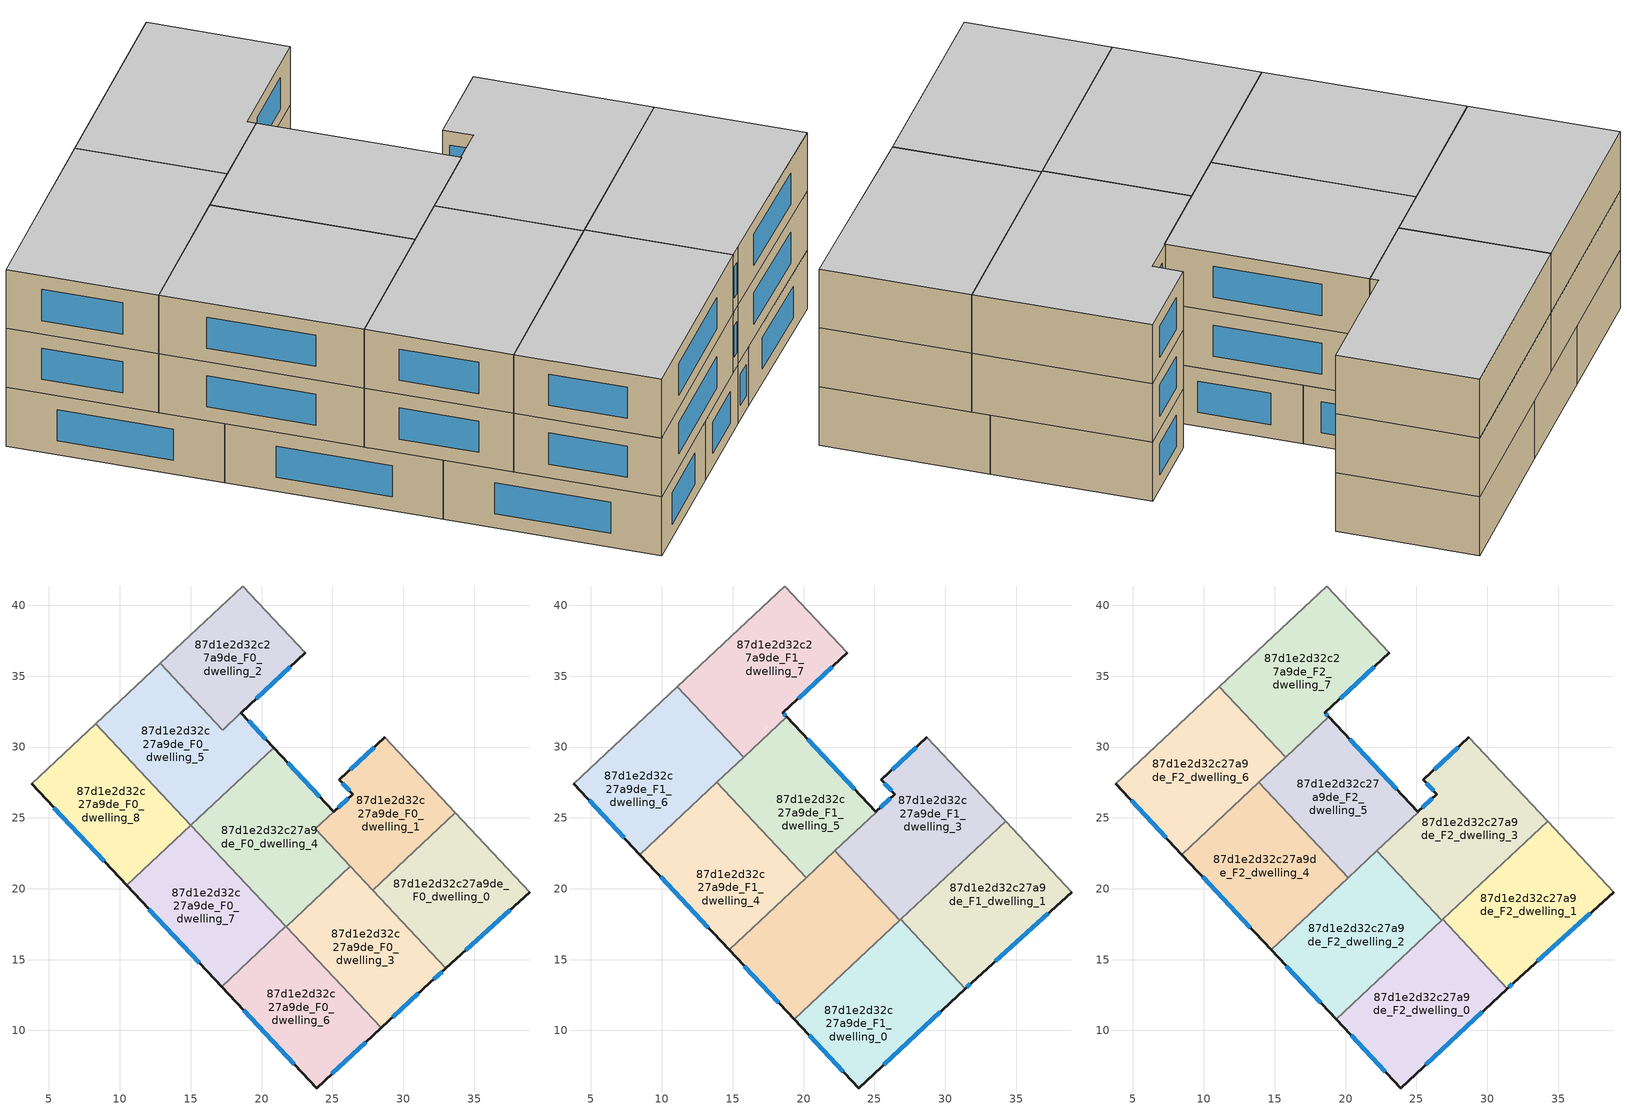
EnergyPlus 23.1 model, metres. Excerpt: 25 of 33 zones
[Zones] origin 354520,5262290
87d1e2d32c27a9de_F0_dwelling_0
 floor ground (EU_floor_Construction): 33.69,25.38 38.94,19.77 33,14.4 27.84,19.9 z0
 wall outside (EU_wall_Construction): 33,14.4 38.94,19.77 z0:3
 wall to 87d1e2d32c27a9de_F0_dwelling_1 (EU_wall_Construction): 33.69,25.38 27.84,19.9 z0:3
 wall adiabatic (EU_wall_Construction): 38.94,19.77 33.69,25.38 z0:3
 wall to 87d1e2d32c27a9de_F0_dwelling_3 (EU_wall_Construction): 27.84,19.9 33,14.4 z0:3
 window (EU_Window_Construction): 34.4,15.66 37.55,18.51 z0.7:2.3
87d1e2d32c27a9de_F0_dwelling_1
 floor ground (EU_floor_Construction): 28.71,30.69 33.69,25.38 27.84,19.9 23.79,24.23 26.43,26.67 25.49,27.69 z0
 wall outside (EU_wall_Construction): 28.71,30.69 25.49,27.69 26.43,26.67 25.1,25.44 z0:3
 wall adiabatic (EU_wall_Construction): 33.69,25.38 28.71,30.69 z0:3
 wall to 87d1e2d32c27a9de_F0_dwelling_4 (EU_wall_Construction): 25.1,25.44 23.79,24.23 26.27,21.58 z0:3
 wall to 87d1e2d32c27a9de_F0_dwelling_3 (EU_wall_Construction): 26.27,21.58 27.84,19.9 z0:3
 window (EU_Window_Construction): 25.71,27.45 26.21,26.91 / 27.95,29.98 26.24,28.39 / 26.12,26.38 25.41,25.73 z0.7:2.3
87d1e2d32c27a9de_F0_dwelling_2
 floor ground (EU_floor_Construction): 18.68,41.37 23.09,36.65 17.25,31.2 12.84,35.9 z0
 wall outside (EU_wall_Construction): 18.55,32.42 23.09,36.65 z0:3
 wall adiabatic (EU_wall_Construction): 23.09,36.65 18.68,41.37 12.84,35.9 z0:3
 wall to 87d1e2d32c27a9de_F0_dwelling_5 (EU_wall_Construction): 17.25,31.2 18.55,32.42 / 12.84,35.9 17.24,31.21 z0:3
 window (EU_Window_Construction): 19.62,33.41 22.02,35.66 z0.7:2.3
87d1e2d32c27a9de_F0_dwelling_3
 floor ground (EU_floor_Construction): 26.27,21.58 33,14.4 31.88,13.38 28.43,10.18 21.73,17.33 z0
 wall outside (EU_wall_Construction): 28.43,10.18 31.88,13.38 33,14.4 z0:3
 wall to 87d1e2d32c27a9de_F0_dwelling_4 (EU_wall_Construction): 26.27,21.58 21.73,17.33 z0:3
 wall to 87d1e2d32c27a9de_F0_dwelling_6 (EU_wall_Construction): 21.73,17.33 28.43,10.18 z0:3
 window (EU_Window_Construction): 32.14,13.62 32.74,14.16 / 29.24,10.93 31.07,12.63 z0.7:2.3
87d1e2d32c27a9de_F0_dwelling_4
 floor ground (EU_floor_Construction): 25.1,25.44 23.79,24.23 26.27,21.58 21.73,17.33 15.02,24.49 20.85,29.96 z0
 wall outside (EU_wall_Construction): 25.1,25.44 20.85,29.96 z0:3
 wall to 87d1e2d32c27a9de_F0_dwelling_5 (EU_wall_Construction): 20.85,29.96 15.02,24.49 z0:3
 wall to 87d1e2d32c27a9de_F0_dwelling_7 (EU_wall_Construction): 15.02,24.49 21.72,17.34 z0:3
 wall to 87d1e2d32c27a9de_F0_dwelling_6 (EU_wall_Construction): 21.72,17.34 21.73,17.33 z0:3
 window (EU_Window_Construction): 24.1,26.5 21.85,28.9 z0.7:2.3
 ceiling adiabatic (EU_roof_Construction): 26.27,21.58 23.82,24.19 22.21,22.68 24.65,20.07 z3
87d1e2d32c27a9de_F0_dwelling_5
 floor ground (EU_floor_Construction): 18.55,32.42 20.85,29.96 15.02,24.49 8.31,31.65 12.84,35.9 17.25,31.2 z0
 wall outside (EU_wall_Construction): 20.85,29.96 18.55,32.42 z0:3
 wall adiabatic (EU_wall_Construction): 12.84,35.9 8.31,31.65 z0:3
 wall to 87d1e2d32c27a9de_F0_dwelling_8 (EU_wall_Construction): 8.31,31.65 15.01,24.5 z0:3
 window (EU_Window_Construction): 20.31,30.54 19.09,31.84 z0.7:2.3
87d1e2d32c27a9de_F0_dwelling_6
 floor ground (EU_floor_Construction): 21.72,17.34 28.43,10.18 23.88,5.94 17.18,13.09 z0
 wall outside (EU_wall_Construction): 17.18,13.09 23.88,5.94 28.43,10.18 z0:3
 wall to 87d1e2d32c27a9de_F0_dwelling_7 (EU_wall_Construction): 21.72,17.34 17.18,13.09 z0:3
 window (EU_Window_Construction): 24.95,6.94 27.37,9.18 / 18.76,11.41 22.31,7.62 z0.7:2.3
87d1e2d32c27a9de_F0_dwelling_7
 floor ground (EU_floor_Construction): 15.01,24.5 21.72,17.34 17.18,13.09 10.48,20.25 z0
 wall outside (EU_wall_Construction): 10.48,20.25 17.18,13.09 z0:3
 wall to 87d1e2d32c27a9de_F0_dwelling_8 (EU_wall_Construction): 15.01,24.5 10.48,20.25 z0:3
 window (EU_Window_Construction): 12.05,18.57 15.61,14.77 z0.7:2.3
87d1e2d32c27a9de_F0_dwelling_8
 floor ground (EU_floor_Construction): 8.31,31.65 15.01,24.5 10.48,20.25 3.77,27.4 z0
 wall outside (EU_wall_Construction): 3.77,27.4 10.48,20.25 z0:3
 wall adiabatic (EU_wall_Construction): 8.31,31.65 3.77,27.4 z0:3
 window (EU_Window_Construction): 5.34,25.72 8.9,21.93 z0.7:2.3
87d1e2d32c27a9de_F1_dwelling_0
 floor to 87d1e2d32c27a9de_F0_dwelling_6 (EU_floor_Construction): 23.88,15.04 28.43,10.18 23.88,5.94 19.34,10.79 z3
 floor to 87d1e2d32c27a9de_F0_dwelling_3 (EU_floor_Construction): 26.85,17.83 31.42,12.96 28.43,10.18 23.88,15.04 z3
 wall outside (EU_wall_Construction): 19.34,10.79 23.88,5.94 31.42,12.96 z3:6
 wall to 87d1e2d32c27a9de_F1_dwelling_1 (EU_wall_Construction): 31.42,12.96 26.85,17.83 z3:6
 wall to 87d1e2d32c27a9de_F1_dwelling_2 (EU_wall_Construction): 26.8,17.78 19.34,10.79 z3:6
 wall to 87d1e2d32c27a9de_F1_dwelling_3 (EU_wall_Construction): 26.85,17.83 26.8,17.78 z3:6
 window (EU_Window_Construction): 25.65,7.59 29.65,11.31 / 20.41,9.65 22.82,7.08 z3.7:5.3
87d1e2d32c27a9de_F1_dwelling_1
 floor to 87d1e2d32c27a9de_F0_dwelling_0 (EU_floor_Construction): 34.26,24.77 38.94,19.77 33,14.4 28.41,19.29 z3
 floor to 87d1e2d32c27a9de_F0_dwelling_3 (EU_floor_Construction): 28.41,19.29 33,14.4 31.88,13.38 31.42,12.96 26.85,17.83 z3
 wall outside (EU_wall_Construction): 31.42,12.96 31.88,13.38 38.94,19.77 z3:6
 wall adiabatic (EU_wall_Construction): 38.94,19.77 34.26,24.77 z3:6
 wall to 87d1e2d32c27a9de_F1_dwelling_3 (EU_wall_Construction): 34.26,24.77 26.85,17.83 z3:6
 window (EU_Window_Construction): 33.53,14.88 37.28,18.27 / 31.53,13.06 31.77,13.28 z3.7:5.3
87d1e2d32c27a9de_F1_dwelling_2
 floor to 87d1e2d32c27a9de_F0_dwelling_6 (EU_floor_Construction): 21.72,17.34 23.88,15.04 19.34,10.79 17.18,13.09 z3
 floor to 87d1e2d32c27a9de_F0_dwelling_4 (EU_floor_Construction): 22.21,22.68 24.65,20.07 21.73,17.33 21.72,17.34 19.29,19.94 z3
 floor to 87d1e2d32c27a9de_F0_dwelling_7 (EU_floor_Construction): 19.29,19.94 21.72,17.34 17.18,13.09 14.75,15.69 z3
 floor to 87d1e2d32c27a9de_F0_dwelling_3 (EU_floor_Construction): 24.65,20.07 26.8,17.78 23.88,15.04 21.73,17.33 z3
 wall outside (EU_wall_Construction): 14.75,15.69 19.34,10.79 z3:6
 wall to 87d1e2d32c27a9de_F1_dwelling_3 (EU_wall_Construction): 26.8,17.78 22.21,22.68 z3:6
 wall to 87d1e2d32c27a9de_F1_dwelling_4 (EU_wall_Construction): 20.18,20.78 14.75,15.69 z3:6
 wall to 87d1e2d32c27a9de_F1_dwelling_5 (EU_wall_Construction): 22.21,22.68 20.18,20.78 z3:6
 window (EU_Window_Construction): 15.83,14.54 18.26,11.94 z3.7:5.3
87d1e2d32c27a9de_F1_dwelling_3
 floor to 87d1e2d32c27a9de_F0_dwelling_1 (EU_floor_Construction): 28.71,30.69 33.69,25.38 27.84,19.9 23.82,24.19 25.12,25.41 25.1,25.44 26.43,26.67 25.49,27.69 z3
 floor to 87d1e2d32c27a9de_F0_dwelling_0 (EU_floor_Construction): 33.69,25.38 34.26,24.77 28.41,19.29 27.84,19.9 z3
 floor to 87d1e2d32c27a9de_F0_dwelling_3 (EU_floor_Construction): 26.27,21.58 28.41,19.29 26.8,17.78 24.65,20.07 z3
 floor adiabatic (EU_floor_Construction): 26.27,21.58 24.65,20.07 22.21,22.68 23.82,24.19 28.41,19.29 z3
 wall outside (EU_wall_Construction): 28.71,30.69 25.49,27.69 26.43,26.67 25.1,25.44 z3:6
 wall to 87d1e2d32c27a9de_F1_dwelling_5 (EU_wall_Construction): 25.1,25.44 25.12,25.41 22.21,22.68 z3:6
 wall adiabatic (EU_wall_Construction): 34.26,24.77 28.71,30.69 z3:6
 window (EU_Window_Construction): 26.12,26.38 25.41,25.73 / 25.71,27.45 26.21,26.91 / 27.95,29.98 26.24,28.39 z3.7:5.3
87d1e2d32c27a9de_F1_dwelling_4
 floor to 87d1e2d32c27a9de_F0_dwelling_7 (EU_floor_Construction): 15.01,24.5 19.29,19.94 14.75,15.69 10.48,20.25 z3
 floor to 87d1e2d32c27a9de_F0_dwelling_8 (EU_floor_Construction): 12.98,26.66 15.01,24.5 10.48,20.25 8.45,22.41 z3
 floor to 87d1e2d32c27a9de_F0_dwelling_4 (EU_floor_Construction): 15.92,25.33 20.18,20.78 19.29,19.94 15.02,24.49 z3
 floor to 87d1e2d32c27a9de_F0_dwelling_5 (EU_floor_Construction): 13.88,27.5 15.92,25.33 15.02,24.49 12.98,26.66 z3
 wall outside (EU_wall_Construction): 8.45,22.41 14.75,15.69 z3:6
 wall to 87d1e2d32c27a9de_F1_dwelling_5 (EU_wall_Construction): 20.18,20.78 13.88,27.5 z3:6
 wall to 87d1e2d32c27a9de_F1_dwelling_6 (EU_wall_Construction): 13.88,27.5 8.45,22.41 z3:6
 window (EU_Window_Construction): 9.93,20.83 13.27,17.27 z3.7:5.3
87d1e2d32c27a9de_F1_dwelling_5
 floor to 87d1e2d32c27a9de_F0_dwelling_4 (EU_floor_Construction): 20.85,29.96 25.1,25.44 23.79,24.23 23.82,24.19 20.18,20.78 15.92,25.33 z3
 floor to 87d1e2d32c27a9de_F0_dwelling_1 (EU_floor_Construction): 25.1,25.44 25.12,25.41 23.82,24.19 23.79,24.23 z3
 floor to 87d1e2d32c27a9de_F0_dwelling_5 (EU_floor_Construction): 18.82,32.13 20.85,29.96 15.92,25.33 13.88,27.5 z3
 wall outside (EU_wall_Construction): 25.1,25.44 18.82,32.13 z3:6
 wall to 87d1e2d32c27a9de_F1_dwelling_7 (EU_wall_Construction): 18.82,32.13 15.77,29.27 z3:6
 wall to 87d1e2d32c27a9de_F1_dwelling_6 (EU_wall_Construction): 15.77,29.27 13.88,27.51 z3:6
 window (EU_Window_Construction): 23.62,27.01 20.29,30.56 z3.7:5.3
87d1e2d32c27a9de_F1_dwelling_6
 floor to 87d1e2d32c27a9de_F0_dwelling_8 (EU_floor_Construction): 8.31,31.65 12.98,26.66 8.45,22.41 3.77,27.4 z3
 floor to 87d1e2d32c27a9de_F0_dwelling_5 (EU_floor_Construction): 11.09,34.26 15.77,29.27 12.98,26.66 8.31,31.65 z3
 wall outside (EU_wall_Construction): 3.77,27.4 8.45,22.41 z3:6
 wall adiabatic (EU_wall_Construction): 11.09,34.26 3.77,27.4 z3:6
 wall to 87d1e2d32c27a9de_F1_dwelling_7 (EU_wall_Construction): 15.77,29.27 11.09,34.26 z3:6
 window (EU_Window_Construction): 4.87,26.23 7.35,23.58 z3.7:5.3
87d1e2d32c27a9de_F1_dwelling_7
 floor outside (EU_floor_Construction): 23.09,36.65 18.55,32.42 17.24,31.21 z3
 floor to 87d1e2d32c27a9de_F0_dwelling_2 (EU_floor_Construction): 18.68,41.37 23.09,36.65 17.24,31.21 12.84,35.9 z3
 floor to 87d1e2d32c27a9de_F0_dwelling_5 (EU_floor_Construction): 18.55,32.42 18.82,32.13 15.77,29.27 11.09,34.26 12.84,35.9 17.25,31.2 z3
 wall outside (EU_wall_Construction): 18.82,32.13 18.55,32.42 23.09,36.65 z3:6
 wall adiabatic (EU_wall_Construction): 23.09,36.65 18.68,41.37 11.09,34.26 z3:6
 window (EU_Window_Construction): 19.62,33.41 22.02,35.66 / 18.76,32.2 18.61,32.35 z3.7:5.3
87d1e2d32c27a9de_F2_dwelling_0
 floor to 87d1e2d32c27a9de_F1_dwelling_0 (EU_floor_Construction): 26.85,17.83 31.42,12.96 23.88,5.94 19.34,10.79 z6
 wall outside (EU_wall_Construction): 19.34,10.79 23.88,5.94 31.42,12.96 z6:9
 wall to 87d1e2d32c27a9de_F2_dwelling_1 (EU_wall_Construction): 31.42,12.96 26.85,17.83 z6:9
 wall to 87d1e2d32c27a9de_F2_dwelling_2 (EU_wall_Construction): 26.8,17.78 19.34,10.79 z6:9
 wall to 87d1e2d32c27a9de_F2_dwelling_3 (EU_wall_Construction): 26.85,17.83 26.8,17.78 z6:9
 window (EU_Window_Construction): 25.65,7.59 29.65,11.31 / 20.41,9.65 22.82,7.08 z6.7:8.3
 ceiling to 87d1e2d32c27a9de_F3_dwelling_0 (EU_floor_Construction): 31.42,12.96 26.85,17.83 19.34,10.79 23.88,5.94 z9
87d1e2d32c27a9de_F2_dwelling_1
 floor to 87d1e2d32c27a9de_F1_dwelling_1 (EU_floor_Construction): 34.26,24.77 38.94,19.77 31.88,13.38 31.42,12.96 26.85,17.83 z6
 wall outside (EU_wall_Construction): 31.42,12.96 31.88,13.38 38.94,19.77 z6:9
 wall adiabatic (EU_wall_Construction): 38.94,19.77 34.26,24.77 z6:9
 wall to 87d1e2d32c27a9de_F2_dwelling_3 (EU_wall_Construction): 34.26,24.77 26.85,17.83 z6:9
 window (EU_Window_Construction): 33.53,14.88 37.28,18.27 / 31.53,13.06 31.77,13.28 z6.7:8.3
 ceiling to 87d1e2d32c27a9de_F3_dwelling_1 (EU_floor_Construction): 38.94,19.77 34.26,24.77 26.85,17.83 31.42,12.96 31.88,13.38 z9
87d1e2d32c27a9de_F2_dwelling_2
 floor to 87d1e2d32c27a9de_F1_dwelling_2 (EU_floor_Construction): 22.21,22.68 26.8,17.78 19.34,10.79 14.75,15.69 z6
 wall outside (EU_wall_Construction): 14.75,15.69 19.34,10.79 z6:9
 wall to 87d1e2d32c27a9de_F2_dwelling_3 (EU_wall_Construction): 26.8,17.78 22.21,22.68 z6:9
 wall to 87d1e2d32c27a9de_F2_dwelling_4 (EU_wall_Construction): 20.18,20.78 14.75,15.69 z6:9
 wall to 87d1e2d32c27a9de_F2_dwelling_5 (EU_wall_Construction): 22.21,22.68 20.18,20.78 z6:9
 window (EU_Window_Construction): 15.83,14.54 18.26,11.94 z6.7:8.3
 ceiling to 87d1e2d32c27a9de_F3_dwelling_2 (EU_floor_Construction): 26.8,17.78 22.21,22.68 14.75,15.69 19.34,10.79 z9
87d1e2d32c27a9de_F2_dwelling_3
 floor to 87d1e2d32c27a9de_F1_dwelling_3 (EU_floor_Construction): 28.71,30.69 34.26,24.77 26.8,17.78 22.21,22.68 25.12,25.41 25.1,25.44 26.43,26.67 25.49,27.69 z6
 wall outside (EU_wall_Construction): 28.71,30.69 25.49,27.69 26.43,26.67 25.1,25.44 z6:9
 wall to 87d1e2d32c27a9de_F2_dwelling_5 (EU_wall_Construction): 25.1,25.44 25.12,25.41 22.21,22.68 z6:9
 wall adiabatic (EU_wall_Construction): 34.26,24.77 28.71,30.69 z6:9
 window (EU_Window_Construction): 26.12,26.38 25.41,25.73 / 25.71,27.45 26.21,26.91 / 27.95,29.98 26.24,28.39 z6.7:8.3
 ceiling to 87d1e2d32c27a9de_F3_dwelling_3 (EU_floor_Construction): 34.26,24.77 28.71,30.69 25.49,27.69 26.43,26.67 25.1,25.44 25.12,25.41 22.21,22.68 26.8,17.78 z9
87d1e2d32c27a9de_F2_dwelling_4
 floor to 87d1e2d32c27a9de_F1_dwelling_4 (EU_floor_Construction): 13.88,27.5 20.18,20.78 14.75,15.69 8.45,22.41 z6
 wall outside (EU_wall_Construction): 8.45,22.41 14.75,15.69 z6:9
 wall to 87d1e2d32c27a9de_F2_dwelling_5 (EU_wall_Construction): 20.18,20.78 13.88,27.5 z6:9
 wall to 87d1e2d32c27a9de_F2_dwelling_6 (EU_wall_Construction): 13.88,27.5 8.45,22.41 z6:9
 window (EU_Window_Construction): 9.93,20.83 13.27,17.27 z6.7:8.3
 ceiling to 87d1e2d32c27a9de_F3_dwelling_4 (EU_floor_Construction): 20.18,20.78 13.88,27.5 8.45,22.41 14.75,15.69 z9
87d1e2d32c27a9de_F2_dwelling_5
 floor to 87d1e2d32c27a9de_F1_dwelling_5 (EU_floor_Construction): 18.82,32.13 25.1,25.44 25.12,25.41 20.18,20.78 13.88,27.5 z6
 wall outside (EU_wall_Construction): 25.1,25.44 18.82,32.13 z6:9
 wall to 87d1e2d32c27a9de_F2_dwelling_7 (EU_wall_Construction): 18.82,32.13 15.77,29.27 z6:9
 wall to 87d1e2d32c27a9de_F2_dwelling_6 (EU_wall_Construction): 15.77,29.27 13.88,27.51 z6:9
 window (EU_Window_Construction): 23.62,27.01 20.29,30.56 z6.7:8.3
 ceiling to 87d1e2d32c27a9de_F3_dwelling_5 (EU_floor_Construction): 25.12,25.41 25.1,25.44 18.82,32.13 13.88,27.5 20.18,20.78 z9
87d1e2d32c27a9de_F2_dwelling_6
 floor to 87d1e2d32c27a9de_F1_dwelling_6 (EU_floor_Construction): 11.09,34.26 15.77,29.27 8.45,22.41 3.77,27.4 z6
 wall outside (EU_wall_Construction): 3.77,27.4 8.45,22.41 z6:9
 wall adiabatic (EU_wall_Construction): 11.09,34.26 3.77,27.4 z6:9
 wall to 87d1e2d32c27a9de_F2_dwelling_7 (EU_wall_Construction): 15.77,29.27 11.09,34.26 z6:9
 window (EU_Window_Construction): 4.87,26.23 7.35,23.58 z6.7:8.3
 ceiling to 87d1e2d32c27a9de_F3_dwelling_6 (EU_floor_Construction): 15.77,29.27 11.09,34.26 3.77,27.4 8.45,22.41 z9
87d1e2d32c27a9de_F2_dwelling_7
 floor to 87d1e2d32c27a9de_F1_dwelling_7 (EU_floor_Construction): 18.68,41.37 23.09,36.65 18.55,32.42 18.82,32.13 15.77,29.27 11.09,34.26 z6
 wall outside (EU_wall_Construction): 18.82,32.13 18.55,32.42 23.09,36.65 z6:9
 wall adiabatic (EU_wall_Construction): 23.09,36.65 18.68,41.37 11.09,34.26 z6:9
 window (EU_Window_Construction): 19.62,33.41 22.02,35.66 / 18.76,32.2 18.61,32.35 z6.7:8.3
 ceiling to 87d1e2d32c27a9de_F3_dwelling_7 (EU_floor_Construction): 18.82,32.13 18.55,32.42 23.09,36.65 18.68,41.37 11.09,34.26 15.77,29.27 z9
[Building]
EU S2 Campaign: North Axis=0; Terrain=City; Solar Distribution=FullExterior
[Site:Location]
Budapest.Ferenc.Liszt.Intl.AP: Latitude=47.437; Longitude=19.256; Time Zone=1; Elevation=185
[SizingPeriod:WeatherFileDays]
AnnualSizingPeriod: Begin Month=1; Begin Day of Month=1; End Month=12; End Day of Month=31; Day of Week for Start Day=Monday; Use Weather File Daylight Saving Period=No; Use Weather File Rain and Snow Indicators=No
[MATERIAL]
EU_InternalMass_Material: Roughness=MediumRough; Thickness=0.1; Conductivity=1; Density=1800; Specific Heat=900; Thermal Absorptance=0.9; Solar Absorptance=0.7; Visible Absorptance=0.7
[MATERIAL:NOMASS] Roughness=MediumRough; Thermal Absorptance=0.9; Solar Absorptance=0.7; Visible Absorptance=0.7
Name | Thermal Resistance
EU_wall_NoMass | 0.832559
EU_roof_NoMass | 1.39638
EU_floor_NoMass | 0.872794
[WINDOWMATERIAL:SIMPLEGLAZINGSYSTEM]
EU_Window_SimpleGlazing: UFactor=2.79869; Solar Heat Gain Coefficient=0.75; Visible Transmittance=0.75
[CONSTRUCTION]
EU_wall_Construction: EU_wall_NoMass
EU_roof_Construction: EU_roof_NoMass
EU_floor_Construction: EU_floor_NoMass
EU_Window_Construction: EU_Window_SimpleGlazing
EU_InternalMass_Construction: EU_InternalMass_Material
[ZONE] Type=1; Multiplier=1; Ceiling Height=autocalculate; Floor Area=autocalculate; Part of Total Floor Area=Yes
Name | Volume
87d1e2d32c27a9de_F0_dwelling_0 | 182.986
87d1e2d32c27a9de_F1_dwelling_0; 87d1e2d32c27a9de_F2_dwelling_0 | 205.874
87d1e2d32c27a9de_F0_dwelling_1 | 160.268
87d1e2d32c27a9de_F1_dwelling_1; 87d1e2d32c27a9de_F2_dwelling_1 | 205.852
87d1e2d32c27a9de_F0_dwelling_2 | 154.517
87d1e2d32c27a9de_F1_dwelling_2; 87d1e2d32c27a9de_F2_dwelling_2 | 205.835
87d1e2d32c27a9de_F0_dwelling_3 | 182.983
87d1e2d32c27a9de_F1_dwelling_3; 87d1e2d32c27a9de_F2_dwelling_3 | 224.559
87d1e2d32c27a9de_F0_dwelling_4 | 216.16
87d1e2d32c27a9de_F1_dwelling_4; 87d1e2d32c27a9de_F2_dwelling_4 | 205.888
87d1e2d32c27a9de_F0_dwelling_5 | 200.984
87d1e2d32c27a9de_F1_dwelling_5; 87d1e2d32c27a9de_F2_dwelling_5 | 187.142
87d1e2d32c27a9de_F0_dwelling_6 | 182.972
87d1e2d32c27a9de_F1_dwelling_6; 87d1e2d32c27a9de_F2_dwelling_6 | 205.849
87d1e2d32c27a9de_F0_dwelling_7 | 182.996
87d1e2d32c27a9de_F1_dwelling_7; 87d1e2d32c27a9de_F2_dwelling_7 | 205.858
87d1e2d32c27a9de_F0_dwelling_8 | 182.995
[INTERNALMASS] Construction=EU_InternalMass_Construction
Name | Zone or ZoneList | Surface Area
87d1e2d32c27a9de_F0_dwelling_0_EU_InternalMass | 87d1e2d32c27a9de_F0_dwelling_0 | 60.9954
87d1e2d32c27a9de_F0_dwelling_1_EU_InternalMass | 87d1e2d32c27a9de_F0_dwelling_1 | 53.4241
87d1e2d32c27a9de_F0_dwelling_2_EU_InternalMass | 87d1e2d32c27a9de_F0_dwelling_2 | 51.5062
87d1e2d32c27a9de_F0_dwelling_3_EU_InternalMass | 87d1e2d32c27a9de_F0_dwelling_3 | 60.9944
87d1e2d32c27a9de_F0_dwelling_4_EU_InternalMass | 87d1e2d32c27a9de_F0_dwelling_4 | 72.053
87d1e2d32c27a9de_F0_dwelling_5_EU_InternalMass | 87d1e2d32c27a9de_F0_dwelling_5 | 66.9952
87d1e2d32c27a9de_F0_dwelling_6_EU_InternalMass | 87d1e2d32c27a9de_F0_dwelling_6 | 60.9906
87d1e2d32c27a9de_F0_dwelling_7_EU_InternalMass | 87d1e2d32c27a9de_F0_dwelling_7 | 60.9988
87d1e2d32c27a9de_F0_dwelling_8_EU_InternalMass | 87d1e2d32c27a9de_F0_dwelling_8 | 60.9982
87d1e2d32c27a9de_F1_dwelling_0_EU_InternalMass | 87d1e2d32c27a9de_F1_dwelling_0 | 68.6233
87d1e2d32c27a9de_F1_dwelling_1_EU_InternalMass | 87d1e2d32c27a9de_F1_dwelling_1 | 68.6165
87d1e2d32c27a9de_F1_dwelling_2_EU_InternalMass | 87d1e2d32c27a9de_F1_dwelling_2 | 68.6108
87d1e2d32c27a9de_F1_dwelling_3_EU_InternalMass | 87d1e2d32c27a9de_F1_dwelling_3 | 74.853
87d1e2d32c27a9de_F1_dwelling_4_EU_InternalMass | 87d1e2d32c27a9de_F1_dwelling_4 | 68.6273
87d1e2d32c27a9de_F1_dwelling_5_EU_InternalMass | 87d1e2d32c27a9de_F1_dwelling_5 | 62.3792
87d1e2d32c27a9de_F1_dwelling_6_EU_InternalMass | 87d1e2d32c27a9de_F1_dwelling_6 | 68.6165
87d1e2d32c27a9de_F1_dwelling_7_EU_InternalMass | 87d1e2d32c27a9de_F1_dwelling_7 | 68.6197
87d1e2d32c27a9de_F2_dwelling_0_EU_InternalMass | 87d1e2d32c27a9de_F2_dwelling_0 | 68.6233
87d1e2d32c27a9de_F2_dwelling_1_EU_InternalMass | 87d1e2d32c27a9de_F2_dwelling_1 | 68.6165
87d1e2d32c27a9de_F2_dwelling_2_EU_InternalMass | 87d1e2d32c27a9de_F2_dwelling_2 | 68.6108
87d1e2d32c27a9de_F2_dwelling_3_EU_InternalMass | 87d1e2d32c27a9de_F2_dwelling_3 | 74.853
87d1e2d32c27a9de_F2_dwelling_4_EU_InternalMass | 87d1e2d32c27a9de_F2_dwelling_4 | 68.6273
87d1e2d32c27a9de_F2_dwelling_5_EU_InternalMass | 87d1e2d32c27a9de_F2_dwelling_5 | 62.3792
87d1e2d32c27a9de_F2_dwelling_6_EU_InternalMass | 87d1e2d32c27a9de_F2_dwelling_6 | 68.6165
87d1e2d32c27a9de_F2_dwelling_7_EU_InternalMass | 87d1e2d32c27a9de_F2_dwelling_7 | 68.6197
[OTHEREQUIPMENT] Fuel Type=Electricity; Design Level Calculation Method=Watts/Area; Power per Zone Floor Area=1; Fraction Latent=0; Fraction Radiant=0; Fraction Lost=0; Carbon Dioxide Generation Rate=0; EndUse Subcategory=EU_Step8_InternalGains
Name | Zone or ZoneList or Space or SpaceList | Schedule
EU_Step8_InternalGain_87d1e2d32c27a9de_F0_dwelling_0_f000 | 87d1e2d32c27a9de_F0_dwelling_0 | EU_Step8_GainSchedule_87d1e2d32c27a9de_F0_dwelling_0_f000
EU_Step8_InternalGain_87d1e2d32c27a9de_F0_dwelling_1_f000 | 87d1e2d32c27a9de_F0_dwelling_1 | EU_Step8_GainSchedule_87d1e2d32c27a9de_F0_dwelling_1_f000
EU_Step8_InternalGain_87d1e2d32c27a9de_F0_dwelling_2_f000 | 87d1e2d32c27a9de_F0_dwelling_2 | EU_Step8_GainSchedule_87d1e2d32c27a9de_F0_dwelling_2_f000
EU_Step8_InternalGain_87d1e2d32c27a9de_F0_dwelling_3_f000 | 87d1e2d32c27a9de_F0_dwelling_3 | EU_Step8_GainSchedule_87d1e2d32c27a9de_F0_dwelling_3_f000
EU_Step8_InternalGain_87d1e2d32c27a9de_F0_dwelling_4_f000 | 87d1e2d32c27a9de_F0_dwelling_4 | EU_Step8_GainSchedule_87d1e2d32c27a9de_F0_dwelling_4_f000
EU_Step8_InternalGain_87d1e2d32c27a9de_F0_dwelling_5_f000 | 87d1e2d32c27a9de_F0_dwelling_5 | EU_Step8_GainSchedule_87d1e2d32c27a9de_F0_dwelling_5_f000
EU_Step8_InternalGain_87d1e2d32c27a9de_F0_dwelling_6_f000 | 87d1e2d32c27a9de_F0_dwelling_6 | EU_Step8_GainSchedule_87d1e2d32c27a9de_F0_dwelling_6_f000
EU_Step8_InternalGain_87d1e2d32c27a9de_F0_dwelling_7_f000 | 87d1e2d32c27a9de_F0_dwelling_7 | EU_Step8_GainSchedule_87d1e2d32c27a9de_F0_dwelling_7_f000
EU_Step8_InternalGain_87d1e2d32c27a9de_F0_dwelling_8_f000 | 87d1e2d32c27a9de_F0_dwelling_8 | EU_Step8_GainSchedule_87d1e2d32c27a9de_F0_dwelling_8_f000
EU_Step8_InternalGain_87d1e2d32c27a9de_F1_dwelling_0_f000 | 87d1e2d32c27a9de_F1_dwelling_0 | EU_Step8_GainSchedule_87d1e2d32c27a9de_F1_dwelling_0_f000
EU_Step8_InternalGain_87d1e2d32c27a9de_F1_dwelling_1_f000 | 87d1e2d32c27a9de_F1_dwelling_1 | EU_Step8_GainSchedule_87d1e2d32c27a9de_F1_dwelling_1_f000
EU_Step8_InternalGain_87d1e2d32c27a9de_F1_dwelling_2_f000 | 87d1e2d32c27a9de_F1_dwelling_2 | EU_Step8_GainSchedule_87d1e2d32c27a9de_F1_dwelling_2_f000
EU_Step8_InternalGain_87d1e2d32c27a9de_F1_dwelling_3_f000 | 87d1e2d32c27a9de_F1_dwelling_3 | EU_Step8_GainSchedule_87d1e2d32c27a9de_F1_dwelling_3_f000
EU_Step8_InternalGain_87d1e2d32c27a9de_F1_dwelling_4_f000 | 87d1e2d32c27a9de_F1_dwelling_4 | EU_Step8_GainSchedule_87d1e2d32c27a9de_F1_dwelling_4_f000
EU_Step8_InternalGain_87d1e2d32c27a9de_F1_dwelling_5_f000 | 87d1e2d32c27a9de_F1_dwelling_5 | EU_Step8_GainSchedule_87d1e2d32c27a9de_F1_dwelling_5_f000
EU_Step8_InternalGain_87d1e2d32c27a9de_F1_dwelling_6_f000 | 87d1e2d32c27a9de_F1_dwelling_6 | EU_Step8_GainSchedule_87d1e2d32c27a9de_F1_dwelling_6_f000
EU_Step8_InternalGain_87d1e2d32c27a9de_F1_dwelling_7_f000 | 87d1e2d32c27a9de_F1_dwelling_7 | EU_Step8_GainSchedule_87d1e2d32c27a9de_F1_dwelling_7_f000
EU_Step8_InternalGain_87d1e2d32c27a9de_F2_dwelling_0_f000 | 87d1e2d32c27a9de_F2_dwelling_0 | EU_Step8_GainSchedule_87d1e2d32c27a9de_F2_dwelling_0_f000
EU_Step8_InternalGain_87d1e2d32c27a9de_F2_dwelling_1_f000 | 87d1e2d32c27a9de_F2_dwelling_1 | EU_Step8_GainSchedule_87d1e2d32c27a9de_F2_dwelling_1_f000
EU_Step8_InternalGain_87d1e2d32c27a9de_F2_dwelling_2_f000 | 87d1e2d32c27a9de_F2_dwelling_2 | EU_Step8_GainSchedule_87d1e2d32c27a9de_F2_dwelling_2_f000
EU_Step8_InternalGain_87d1e2d32c27a9de_F2_dwelling_3_f000 | 87d1e2d32c27a9de_F2_dwelling_3 | EU_Step8_GainSchedule_87d1e2d32c27a9de_F2_dwelling_3_f000
EU_Step8_InternalGain_87d1e2d32c27a9de_F2_dwelling_4_f000 | 87d1e2d32c27a9de_F2_dwelling_4 | EU_Step8_GainSchedule_87d1e2d32c27a9de_F2_dwelling_4_f000
EU_Step8_InternalGain_87d1e2d32c27a9de_F2_dwelling_5_f000 | 87d1e2d32c27a9de_F2_dwelling_5 | EU_Step8_GainSchedule_87d1e2d32c27a9de_F2_dwelling_5_f000
EU_Step8_InternalGain_87d1e2d32c27a9de_F2_dwelling_6_f000 | 87d1e2d32c27a9de_F2_dwelling_6 | EU_Step8_GainSchedule_87d1e2d32c27a9de_F2_dwelling_6_f000
EU_Step8_InternalGain_87d1e2d32c27a9de_F2_dwelling_7_f000 | 87d1e2d32c27a9de_F2_dwelling_7 | EU_Step8_GainSchedule_87d1e2d32c27a9de_F2_dwelling_7_f000
[ZONEVENTILATION:DESIGNFLOWRATE] Schedule=EU_AlwaysOn; Design Flow Rate Calculation Method=AirChanges/Hour; Air Changes per Hour=0.475469; Ventilation Type=Natural; Fan Pressure Rise=0; Fan Total Efficiency=1; Constant Term Coefficient=1; Temperature Term Coefficient=0; Velocity Term Coefficient=0; Velocity Squared Term Coefficient=0; Minimum Indoor Temperature=-100; Maximum Indoor Temperature=100; Delta Temperature=-100; Minimum Outdoor Temperature=-100; Maximum Outdoor Temperature=100; Maximum Wind Speed=40
Name | Zone or ZoneList or Space or SpaceList
EU_ConstantAir_87d1e2d32c27a9de_F0_dwelling_0 | 87d1e2d32c27a9de_F0_dwelling_0
EU_ConstantAir_87d1e2d32c27a9de_F0_dwelling_1 | 87d1e2d32c27a9de_F0_dwelling_1
EU_ConstantAir_87d1e2d32c27a9de_F0_dwelling_2 | 87d1e2d32c27a9de_F0_dwelling_2
EU_ConstantAir_87d1e2d32c27a9de_F0_dwelling_3 | 87d1e2d32c27a9de_F0_dwelling_3
EU_ConstantAir_87d1e2d32c27a9de_F0_dwelling_4 | 87d1e2d32c27a9de_F0_dwelling_4
EU_ConstantAir_87d1e2d32c27a9de_F0_dwelling_5 | 87d1e2d32c27a9de_F0_dwelling_5
EU_ConstantAir_87d1e2d32c27a9de_F0_dwelling_6 | 87d1e2d32c27a9de_F0_dwelling_6
EU_ConstantAir_87d1e2d32c27a9de_F0_dwelling_7 | 87d1e2d32c27a9de_F0_dwelling_7
EU_ConstantAir_87d1e2d32c27a9de_F0_dwelling_8 | 87d1e2d32c27a9de_F0_dwelling_8
EU_ConstantAir_87d1e2d32c27a9de_F1_dwelling_0 | 87d1e2d32c27a9de_F1_dwelling_0
EU_ConstantAir_87d1e2d32c27a9de_F1_dwelling_1 | 87d1e2d32c27a9de_F1_dwelling_1
EU_ConstantAir_87d1e2d32c27a9de_F1_dwelling_2 | 87d1e2d32c27a9de_F1_dwelling_2
EU_ConstantAir_87d1e2d32c27a9de_F1_dwelling_3 | 87d1e2d32c27a9de_F1_dwelling_3
EU_ConstantAir_87d1e2d32c27a9de_F1_dwelling_4 | 87d1e2d32c27a9de_F1_dwelling_4
EU_ConstantAir_87d1e2d32c27a9de_F1_dwelling_5 | 87d1e2d32c27a9de_F1_dwelling_5
EU_ConstantAir_87d1e2d32c27a9de_F1_dwelling_6 | 87d1e2d32c27a9de_F1_dwelling_6
EU_ConstantAir_87d1e2d32c27a9de_F1_dwelling_7 | 87d1e2d32c27a9de_F1_dwelling_7
EU_ConstantAir_87d1e2d32c27a9de_F2_dwelling_0 | 87d1e2d32c27a9de_F2_dwelling_0
EU_ConstantAir_87d1e2d32c27a9de_F2_dwelling_1 | 87d1e2d32c27a9de_F2_dwelling_1
EU_ConstantAir_87d1e2d32c27a9de_F2_dwelling_2 | 87d1e2d32c27a9de_F2_dwelling_2
EU_ConstantAir_87d1e2d32c27a9de_F2_dwelling_3 | 87d1e2d32c27a9de_F2_dwelling_3
EU_ConstantAir_87d1e2d32c27a9de_F2_dwelling_4 | 87d1e2d32c27a9de_F2_dwelling_4
EU_ConstantAir_87d1e2d32c27a9de_F2_dwelling_5 | 87d1e2d32c27a9de_F2_dwelling_5
EU_ConstantAir_87d1e2d32c27a9de_F2_dwelling_6 | 87d1e2d32c27a9de_F2_dwelling_6
EU_ConstantAir_87d1e2d32c27a9de_F2_dwelling_7 | 87d1e2d32c27a9de_F2_dwelling_7
[HVACTEMPLATE:THERMOSTAT] Constant Heating Setpoint=20; Constant Cooling Setpoint=50
EU_HeatOnly_87d1e2d32c27a9de_F0_dwelling_0; EU_HeatOnly_87d1e2d32c27a9de_F0_dwelling_1; EU_HeatOnly_87d1e2d32c27a9de_F0_dwelling_2; EU_HeatOnly_87d1e2d32c27a9de_F0_dwelling_3; EU_HeatOnly_87d1e2d32c27a9de_F0_dwelling_4; EU_HeatOnly_87d1e2d32c27a9de_F0_dwelling_5; EU_HeatOnly_87d1e2d32c27a9de_F0_dwelling_6; EU_HeatOnly_87d1e2d32c27a9de_F0_dwelling_7; EU_HeatOnly_87d1e2d32c27a9de_F0_dwelling_8; EU_HeatOnly_87d1e2d32c27a9de_F1_dwelling_0; EU_HeatOnly_87d1e2d32c27a9de_F1_dwelling_1; EU_HeatOnly_87d1e2d32c27a9de_F1_dwelling_2; EU_HeatOnly_87d1e2d32c27a9de_F1_dwelling_3; EU_HeatOnly_87d1e2d32c27a9de_F1_dwelling_4; EU_HeatOnly_87d1e2d32c27a9de_F1_dwelling_5; EU_HeatOnly_87d1e2d32c27a9de_F1_dwelling_6; EU_HeatOnly_87d1e2d32c27a9de_F1_dwelling_7; EU_HeatOnly_87d1e2d32c27a9de_F2_dwelling_0; EU_HeatOnly_87d1e2d32c27a9de_F2_dwelling_1; EU_HeatOnly_87d1e2d32c27a9de_F2_dwelling_2; EU_HeatOnly_87d1e2d32c27a9de_F2_dwelling_3; EU_HeatOnly_87d1e2d32c27a9de_F2_dwelling_4; EU_HeatOnly_87d1e2d32c27a9de_F2_dwelling_5; EU_HeatOnly_87d1e2d32c27a9de_F2_dwelling_6; EU_HeatOnly_87d1e2d32c27a9de_F2_dwelling_7; EU_HeatOnly_87d1e2d32c27a9de_F3_dwelling_0; EU_HeatOnly_87d1e2d32c27a9de_F3_dwelling_1; EU_HeatOnly_87d1e2d32c27a9de_F3_dwelling_2; EU_HeatOnly_87d1e2d32c27a9de_F3_dwelling_3; EU_HeatOnly_87d1e2d32c27a9de_F3_dwelling_4; EU_HeatOnly_87d1e2d32c27a9de_F3_dwelling_5; EU_HeatOnly_87d1e2d32c27a9de_F3_dwelling_6; EU_HeatOnly_87d1e2d32c27a9de_F3_dwelling_7
[HVACTEMPLATE:ZONE:IDEALLOADSAIRSYSTEM] System Availability Schedule=EU_AlwaysOn; Maximum Heating Supply Air Temperature=50; Minimum Cooling Supply Air Temperature=13; Maximum Heating Supply Air Humidity Ratio=0.0156; Minimum Cooling Supply Air Humidity Ratio=0.0077; Heating Limit=NoLimit; Cooling Limit=NoLimit; Heating Availability Schedule=EU_AlwaysOn; Cooling Availability Schedule=EU_CoolingOff; Dehumidification Control Type=ConstantSensibleHeatRatio; Cooling Sensible Heat Ratio=0.7; Dehumidification Setpoint=60; Humidification Control Type=None; Humidification Setpoint=30; Outdoor Air Method=None; Outdoor Air Flow Rate per Person=0.00944; Outdoor Air Flow Rate per Zone Floor Area=0; Outdoor Air Flow Rate per Zone=0; Demand Controlled Ventilation Type=None; Outdoor Air Economizer Type=NoEconomizer; Heat Recovery Type=None; Sensible Heat Recovery Effectiveness=0.7; Latent Heat Recovery Effectiveness=0.65
Name | Template Thermostat
87d1e2d32c27a9de_F0_dwelling_0 | EU_HeatOnly_87d1e2d32c27a9de_F0_dwelling_0
87d1e2d32c27a9de_F0_dwelling_1 | EU_HeatOnly_87d1e2d32c27a9de_F0_dwelling_1
87d1e2d32c27a9de_F0_dwelling_2 | EU_HeatOnly_87d1e2d32c27a9de_F0_dwelling_2
87d1e2d32c27a9de_F0_dwelling_3 | EU_HeatOnly_87d1e2d32c27a9de_F0_dwelling_3
87d1e2d32c27a9de_F0_dwelling_4 | EU_HeatOnly_87d1e2d32c27a9de_F0_dwelling_4
87d1e2d32c27a9de_F0_dwelling_5 | EU_HeatOnly_87d1e2d32c27a9de_F0_dwelling_5
87d1e2d32c27a9de_F0_dwelling_6 | EU_HeatOnly_87d1e2d32c27a9de_F0_dwelling_6
87d1e2d32c27a9de_F0_dwelling_7 | EU_HeatOnly_87d1e2d32c27a9de_F0_dwelling_7
87d1e2d32c27a9de_F0_dwelling_8 | EU_HeatOnly_87d1e2d32c27a9de_F0_dwelling_8
87d1e2d32c27a9de_F1_dwelling_0 | EU_HeatOnly_87d1e2d32c27a9de_F1_dwelling_0
87d1e2d32c27a9de_F1_dwelling_1 | EU_HeatOnly_87d1e2d32c27a9de_F1_dwelling_1
87d1e2d32c27a9de_F1_dwelling_2 | EU_HeatOnly_87d1e2d32c27a9de_F1_dwelling_2
87d1e2d32c27a9de_F1_dwelling_3 | EU_HeatOnly_87d1e2d32c27a9de_F1_dwelling_3
87d1e2d32c27a9de_F1_dwelling_4 | EU_HeatOnly_87d1e2d32c27a9de_F1_dwelling_4
87d1e2d32c27a9de_F1_dwelling_5 | EU_HeatOnly_87d1e2d32c27a9de_F1_dwelling_5
87d1e2d32c27a9de_F1_dwelling_6 | EU_HeatOnly_87d1e2d32c27a9de_F1_dwelling_6
87d1e2d32c27a9de_F1_dwelling_7 | EU_HeatOnly_87d1e2d32c27a9de_F1_dwelling_7
87d1e2d32c27a9de_F2_dwelling_0 | EU_HeatOnly_87d1e2d32c27a9de_F2_dwelling_0
87d1e2d32c27a9de_F2_dwelling_1 | EU_HeatOnly_87d1e2d32c27a9de_F2_dwelling_1
87d1e2d32c27a9de_F2_dwelling_2 | EU_HeatOnly_87d1e2d32c27a9de_F2_dwelling_2
87d1e2d32c27a9de_F2_dwelling_3 | EU_HeatOnly_87d1e2d32c27a9de_F2_dwelling_3
87d1e2d32c27a9de_F2_dwelling_4 | EU_HeatOnly_87d1e2d32c27a9de_F2_dwelling_4
87d1e2d32c27a9de_F2_dwelling_5 | EU_HeatOnly_87d1e2d32c27a9de_F2_dwelling_5
87d1e2d32c27a9de_F2_dwelling_6 | EU_HeatOnly_87d1e2d32c27a9de_F2_dwelling_6
87d1e2d32c27a9de_F2_dwelling_7 | EU_HeatOnly_87d1e2d32c27a9de_F2_dwelling_7
[SIZING:ZONE] Zone Cooling Design Supply Air Temperature Input Method=SupplyAirTemperature; Zone Cooling Design Supply Air Temperature=13; Zone Heating Design Supply Air Temperature Input Method=SupplyAirTemperature; Zone Heating Design Supply Air Temperature=50; Zone Cooling Design Supply Air Humidity Ratio=0.008; Zone Heating Design Supply Air Humidity Ratio=0.008; Cooling Design Air Flow Method=DesignDay; Cooling Design Air Flow Rate=0; Cooling Minimum Air Flow per Zone Floor Area=0.000762; Cooling Minimum Air Flow=0; Cooling Minimum Air Flow Fraction=0.2; Heating Design Air Flow Method=DesignDay; Heating Design Air Flow Rate=0; Heating Maximum Air Flow per Zone Floor Area=0.002032; Heating Maximum Air Flow=0.141576; Heating Maximum Air Flow Fraction=0.3; Account for Dedicated Outdoor Air System=No; Dedicated Outdoor Air System Control Strategy=NeutralSupplyAir; Dedicated Outdoor Air Low Setpoint Temperature for Design=autosize; Dedicated Outdoor Air High Setpoint Temperature for Design=autosize; Zone Load Sizing Method=Sensible Load Only No Latent Load; Zone Latent Cooling Design Supply Air Humidity Ratio Input Method=HumidityRatioDifference; Zone Cooling Design Supply Air Humidity Ratio Difference=0.005; Zone Latent Heating Design Supply Air Humidity Ratio Input Method=HumidityRatioDifference; Zone Humidification Design Supply Air Humidity Ratio Difference=0.005
87d1e2d32c27a9de_F0_dwelling_0; 87d1e2d32c27a9de_F0_dwelling_1; 87d1e2d32c27a9de_F0_dwelling_2; 87d1e2d32c27a9de_F0_dwelling_3; 87d1e2d32c27a9de_F0_dwelling_4; 87d1e2d32c27a9de_F0_dwelling_5; 87d1e2d32c27a9de_F0_dwelling_6; 87d1e2d32c27a9de_F0_dwelling_7; 87d1e2d32c27a9de_F0_dwelling_8; 87d1e2d32c27a9de_F1_dwelling_0; 87d1e2d32c27a9de_F1_dwelling_1; 87d1e2d32c27a9de_F1_dwelling_2; 87d1e2d32c27a9de_F1_dwelling_3; 87d1e2d32c27a9de_F1_dwelling_4; 87d1e2d32c27a9de_F1_dwelling_5; 87d1e2d32c27a9de_F1_dwelling_6; 87d1e2d32c27a9de_F1_dwelling_7; 87d1e2d32c27a9de_F2_dwelling_0; 87d1e2d32c27a9de_F2_dwelling_1; 87d1e2d32c27a9de_F2_dwelling_2; 87d1e2d32c27a9de_F2_dwelling_3; 87d1e2d32c27a9de_F2_dwelling_4; 87d1e2d32c27a9de_F2_dwelling_5; 87d1e2d32c27a9de_F2_dwelling_6; 87d1e2d32c27a9de_F2_dwelling_7
[SCHEDULE:CONSTANT]
Name | Hourly Value
EU_AlwaysOn | 1
EU_CoolingOff | 0
[SCHEDULE:FILE] Column Number=1; Rows to Skip at Top=0; Number of Hours of Data=8760; Column Separator=Comma; Interpolate to Timestep=No; Minutes per Item=60; Adjust Schedule for Daylight Savings=Yes
Name | File
EU_Step8_GainSchedule_87d1e2d32c27a9de_F0_dwelling_0_f000 | ../../schedules/87d1e2d32c27a9de/87d1e2d32c27a9de_F0_dwelling_0_f000_gain.csv
EU_Step8_GainSchedule_87d1e2d32c27a9de_F0_dwelling_1_f000 | ../../schedules/87d1e2d32c27a9de/87d1e2d32c27a9de_F0_dwelling_1_f000_gain.csv
EU_Step8_GainSchedule_87d1e2d32c27a9de_F0_dwelling_2_f000 | ../../schedules/87d1e2d32c27a9de/87d1e2d32c27a9de_F0_dwelling_2_f000_gain.csv
EU_Step8_GainSchedule_87d1e2d32c27a9de_F0_dwelling_3_f000 | ../../schedules/87d1e2d32c27a9de/87d1e2d32c27a9de_F0_dwelling_3_f000_gain.csv
EU_Step8_GainSchedule_87d1e2d32c27a9de_F0_dwelling_4_f000 | ../../schedules/87d1e2d32c27a9de/87d1e2d32c27a9de_F0_dwelling_4_f000_gain.csv
EU_Step8_GainSchedule_87d1e2d32c27a9de_F0_dwelling_5_f000 | ../../schedules/87d1e2d32c27a9de/87d1e2d32c27a9de_F0_dwelling_5_f000_gain.csv
EU_Step8_GainSchedule_87d1e2d32c27a9de_F0_dwelling_6_f000 | ../../schedules/87d1e2d32c27a9de/87d1e2d32c27a9de_F0_dwelling_6_f000_gain.csv
EU_Step8_GainSchedule_87d1e2d32c27a9de_F0_dwelling_7_f000 | ../../schedules/87d1e2d32c27a9de/87d1e2d32c27a9de_F0_dwelling_7_f000_gain.csv
EU_Step8_GainSchedule_87d1e2d32c27a9de_F0_dwelling_8_f000 | ../../schedules/87d1e2d32c27a9de/87d1e2d32c27a9de_F0_dwelling_8_f000_gain.csv
EU_Step8_GainSchedule_87d1e2d32c27a9de_F1_dwelling_0_f000 | ../../schedules/87d1e2d32c27a9de/87d1e2d32c27a9de_F1_dwelling_0_f000_gain.csv
EU_Step8_GainSchedule_87d1e2d32c27a9de_F1_dwelling_1_f000 | ../../schedules/87d1e2d32c27a9de/87d1e2d32c27a9de_F1_dwelling_1_f000_gain.csv
EU_Step8_GainSchedule_87d1e2d32c27a9de_F1_dwelling_2_f000 | ../../schedules/87d1e2d32c27a9de/87d1e2d32c27a9de_F1_dwelling_2_f000_gain.csv
EU_Step8_GainSchedule_87d1e2d32c27a9de_F1_dwelling_3_f000 | ../../schedules/87d1e2d32c27a9de/87d1e2d32c27a9de_F1_dwelling_3_f000_gain.csv
EU_Step8_GainSchedule_87d1e2d32c27a9de_F1_dwelling_4_f000 | ../../schedules/87d1e2d32c27a9de/87d1e2d32c27a9de_F1_dwelling_4_f000_gain.csv
EU_Step8_GainSchedule_87d1e2d32c27a9de_F1_dwelling_5_f000 | ../../schedules/87d1e2d32c27a9de/87d1e2d32c27a9de_F1_dwelling_5_f000_gain.csv
EU_Step8_GainSchedule_87d1e2d32c27a9de_F1_dwelling_6_f000 | ../../schedules/87d1e2d32c27a9de/87d1e2d32c27a9de_F1_dwelling_6_f000_gain.csv
EU_Step8_GainSchedule_87d1e2d32c27a9de_F1_dwelling_7_f000 | ../../schedules/87d1e2d32c27a9de/87d1e2d32c27a9de_F1_dwelling_7_f000_gain.csv
EU_Step8_GainSchedule_87d1e2d32c27a9de_F2_dwelling_0_f000 | ../../schedules/87d1e2d32c27a9de/87d1e2d32c27a9de_F2_dwelling_0_f000_gain.csv
EU_Step8_GainSchedule_87d1e2d32c27a9de_F2_dwelling_1_f000 | ../../schedules/87d1e2d32c27a9de/87d1e2d32c27a9de_F2_dwelling_1_f000_gain.csv
EU_Step8_GainSchedule_87d1e2d32c27a9de_F2_dwelling_2_f000 | ../../schedules/87d1e2d32c27a9de/87d1e2d32c27a9de_F2_dwelling_2_f000_gain.csv
EU_Step8_GainSchedule_87d1e2d32c27a9de_F2_dwelling_3_f000 | ../../schedules/87d1e2d32c27a9de/87d1e2d32c27a9de_F2_dwelling_3_f000_gain.csv
EU_Step8_GainSchedule_87d1e2d32c27a9de_F2_dwelling_4_f000 | ../../schedules/87d1e2d32c27a9de/87d1e2d32c27a9de_F2_dwelling_4_f000_gain.csv
EU_Step8_GainSchedule_87d1e2d32c27a9de_F2_dwelling_5_f000 | ../../schedules/87d1e2d32c27a9de/87d1e2d32c27a9de_F2_dwelling_5_f000_gain.csv
EU_Step8_GainSchedule_87d1e2d32c27a9de_F2_dwelling_6_f000 | ../../schedules/87d1e2d32c27a9de/87d1e2d32c27a9de_F2_dwelling_6_f000_gain.csv
EU_Step8_GainSchedule_87d1e2d32c27a9de_F2_dwelling_7_f000 | ../../schedules/87d1e2d32c27a9de/87d1e2d32c27a9de_F2_dwelling_7_f000_gain.csv
